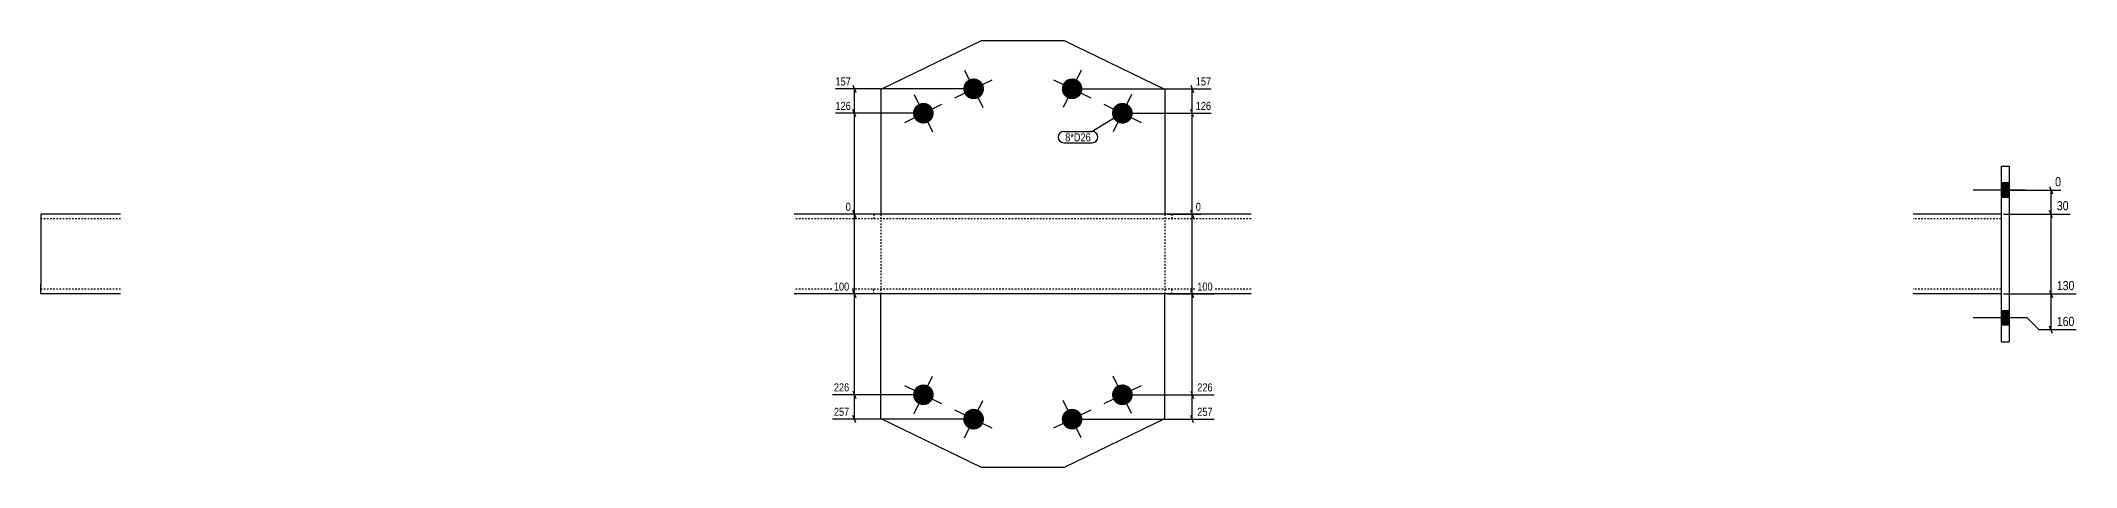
# Model space of a CAD drawing. Header units: millimetres. Extents: x 7 to 24444, y 5 to 856.
# Drawn here: x 8495 to 11044, y 7 to 542 of the extents above; entities that cross this region are included whole.
import ezdxf

# ---------------------------------------------------------------- set-up
doc = ezdxf.new("R2010")
doc.units = ezdxf.units.MM
doc.linetypes.add('DXK_LINE_DOT2', pattern=[3.9198, 1.9599, -1.9599])
for name, color, linetype in [('MÅLSÆTNING', 7, 'Continuous'), ('STÅL', 7, 'Continuous'), ('TEKST', 7, 'Continuous')]:
    doc.layers.add(name, color=color, linetype=linetype)
doc.styles.add('Arial Narrow', font='ARIALN.TTF', dxfattribs={"height": 0.2})

msp = doc.modelspace()

# ---------------------------------------------------------------- hatches: boundary and pattern name
at = {"layer": 'STÅL', "linetype": 'Continuous'}
for points in [[(9675, 487.1, -1), (9651.6, 475.7, -1)], [(9798.3, 475.7, -1), (9775, 487.1, -1)], [(9612, 456.5, -1), (9588.7, 445.1, -1)], [(9861.3, 445.1, -1), (9837.9, 456.5, -1)], [(10950, 363.4), (10950, 345.4), (10960, 345.4), (10960, 363.4)], [(10950, 363.4), (10950, 345.4), (10960, 345.4), (10960, 363.4)], [(10950, 203.4), (10950, 185.4), (10960, 185.4), (10960, 203.4)], [(10950, 203.4), (10950, 185.4), (10960, 185.4), (10960, 203.4)], [(9588.7, 103.7, -1), (9612, 92.4, -1)], [(9837.9, 92.4, -1), (9861.3, 103.7, -1)], [(9651.6, 73.2, -1), (9675, 61.8, -1)], [(9775, 61.8, -1), (9798.3, 73.2, -1)]]:
    msp.add_hatch(color=96, dxfattribs=at).paths.add_polyline_path(points)

# ---------------------------------------------------------------- linework, layer by layer
at = {"layer": 'MÅLSÆTNING', "color": 7, "linetype": 'Continuous'}
for p, q in [((9512.2, 485.9), (9515.8, 476.9)), ((9935.2, 485.9), (9938.8, 476.9)), ((9660.3, 481.4), (9490.3, 481.4)), ((9514, 450.8), (9514, 481.4)), ((9789.6, 481.4), (9960.7, 481.4)), ((9937, 450.8), (9937, 481.4)), ((9597.3, 450.8), (9490.3, 450.8)), ((9597.3, 450.8), (9490.3, 450.8)), ((9515.8, 446.3), (9512.2, 455.3)), ((9515.8, 446.3), (9512.2, 455.3)), ((9852.6, 450.8), (9960.7, 450.8)), ((9852.6, 450.8), (9960.7, 450.8)), ((9938.8, 446.3), (9935.2, 455.3)), ((9938.8, 446.3), (9935.2, 455.3)), ((11010.8, 358.9), (11014.4, 349.9)), ((10953, 354.4), (11025, 354.4)), ((11012.6, 324.4), (11012.6, 354.4)), ((9544, 324.4), (9503.1, 324.4)), ((9515.8, 319.9), (9512.2, 328.9)), ((9905.9, 324.4), (9947.9, 324.4)), ((9938.8, 319.9), (9935.2, 328.9)), ((9937, 224.4), (9937, 324.4)), ((10953, 324.4), (11036.7, 324.4)), ((10953, 324.4), (11036.7, 324.4)), ((11014.4, 319.9), (11010.8, 328.9)), ((11014.4, 319.9), (11010.8, 328.9)), ((11012.6, 224.4), (11012.6, 324.4)), ((9544, 224.4), (9486.4, 224.4)), ((9515.8, 219.9), (9512.2, 228.9)), ((9514, 98.1), (9514, 224.4)), ((9905.9, 224.4), (9964.6, 224.4)), ((9905.9, 224.4), (9964.6, 224.4)), ((9935.2, 228.9), (9938.8, 219.9)), ((9938.8, 219.9), (9935.2, 228.9)), ((9937, 98.1), (9937, 224.4)), ((10953, 224.4), (11044, 224.4)), ((10953, 224.4), (11044, 224.4)), ((11010.8, 228.9), (11014.4, 219.9)), ((11010.8, 228.9), (11014.4, 219.9)), ((11012.6, 179.4), (11012.6, 224.4)), ((10982.6, 194.4), (10953, 194.4)), ((10997.6, 179.4), (10982.6, 194.4)), ((11044, 179.4), (10997.6, 179.4)), ((11014.4, 174.9), (11010.8, 183.9)), ((9512.2, 102.6), (9515.8, 93.6)), ((9512.2, 102.6), (9515.8, 93.6)), ((9935.2, 102.6), (9938.8, 93.6)), ((9935.2, 102.6), (9938.8, 93.6)), ((9597.3, 98.1), (9486.4, 98.1)), ((9597.3, 98.1), (9486.4, 98.1)), ((9514, 67.5), (9514, 98.1)), ((9852.6, 98.1), (9964.6, 98.1)), ((9852.6, 98.1), (9964.6, 98.1)), ((9937, 67.5), (9937, 98.1)), ((9660.3, 67.5), (9486.4, 67.5)), ((9515.8, 63), (9512.2, 72)), ((9789.6, 67.5), (9964.6, 67.5)), ((9938.8, 63), (9935.2, 72))]:
    msp.add_line(p, q, dxfattribs=at)
at = {"layer": 'STÅL', "color": 2, "linetype": 'Continuous'}
for p, q in [((9672.9, 541.7), (9547, 480.5)), ((9777, 541.7), (9672.9, 541.7)), ((9902.9, 480.5), (9777, 541.7)), ((9547, 480.5), (9547, 324.4)), ((9902.9, 480.5), (9902.9, 324.4)), ((10950, 384.4), (10950, 164.4)), ((10950, 384.4), (10960, 384.4)), ((10960, 384.4), (10960, 164.4)), ((8595, 324.4), (8495, 324.4)), ((8495, 324.4), (8495, 312.4)), ((8495, 312.4), (8495, 236.4)), ((10010.8, 324.4), (9438.5, 324.4)), ((10950, 324.4), (10840, 324.4)), ((8495, 225.4), (8495, 236.4)), ((8495, 224.4), (8495, 225.4)), ((8595, 224.4), (8495, 224.4)), ((10010.8, 224.4), (9438.5, 224.4)), ((9547, 68.4), (9547, 224.4)), ((9902.9, 68.4), (9902.9, 224.4)), ((10950, 224.4), (10840, 224.4)), ((10950, 164.4), (10960, 164.4)), ((9547, 68.4), (9672.9, 7.2)), ((9777, 7.2), (9902.9, 68.4)), ((9672.9, 7.2), (9777, 7.2))]:
    msp.add_line(p, q, dxfattribs=at)
at = {"layer": 'STÅL', "color": 96, "linetype": 'Continuous'}
for p, q in [((9639.9, 470), (9686.7, 492.8)), ((9651.9, 504.8), (9674.7, 458)), ((9763.3, 492.8), (9810, 470)), ((9798, 504.8), (9775.3, 458)), ((9577, 439.4), (9623.7, 462.2)), ((9589, 474.2), (9611.7, 427.4)), ((9826.2, 462.2), (9873, 439.4)), ((9861, 474.2), (9838.2, 427.4)), ((10960, 363.4), (10950, 363.4)), ((10960, 363.4), (10950, 363.4)), ((10980.2, 354.4), (10915.2, 354.4)), ((10980.2, 354.4), (10915.2, 354.4)), ((10960, 345.4), (10950, 345.4)), ((10960, 345.4), (10950, 345.4)), ((10980.2, 194.4), (10915.2, 194.4)), ((10980.2, 194.4), (10915.2, 194.4)), ((10960, 203.4), (10950, 203.4)), ((10960, 203.4), (10950, 203.4)), ((10960, 185.4), (10950, 185.4)), ((10960, 185.4), (10950, 185.4)), ((9623.7, 86.7), (9577, 109.4)), ((9589, 74.7), (9611.7, 121.5)), ((9873, 109.4), (9826.2, 86.7)), ((9861, 74.7), (9838.2, 121.5)), ((9686.7, 56.1), (9639.9, 78.8)), ((9651.9, 44.1), (9674.7, 90.9)), ((9810, 78.8), (9763.3, 56.1)), ((9798, 44.1), (9775.3, 90.9))]:
    msp.add_line(p, q, dxfattribs=at)
at = {"layer": 'STÅL', "color": 7, "linetype": 'DXK_LINE_DOT2'}
for p, q in [((8495, 324.4), (8495, 323.5)), ((8495, 323.5), (8495, 320.9)), ((8595, 318.4), (8495, 318.4)), ((10010.8, 318.4), (9438.5, 318.4)), ((9538.5, 324.4), (9538.5, 318.4)), ((9547, 324.4), (9547, 224.4)), ((9902.9, 324.4), (9902.9, 224.4)), ((9911.4, 324.4), (9911.4, 318.4)), ((10950, 318.4), (10840, 318.4)), ((10950, 324.4), (10950, 224.4)), ((8495, 236.4), (8495, 231.8)), ((8495, 231.8), (8495, 230.9)), ((8495, 230.9), (8495, 230.4)), ((8595, 230.4), (8495, 230.4)), ((8495, 230.4), (8495, 228)), ((10010.8, 230.4), (9438.5, 230.4)), ((9538.5, 224.4), (9538.5, 230.4)), ((9911.4, 224.4), (9911.4, 230.4)), ((10950, 230.4), (10840, 230.4))]:
    msp.add_line(p, q, dxfattribs=at)

# ---------------------------------------------------------------- wipeouts: each hides what was drawn before it
at = {"color": 0}
msp.add_wipeout([(9810, 415.6), (9810, 426.1), (9778, 426.1), (9778, 415.6)], dxfattribs=at).dxf.layer = 'TEKST'

# ---------------------------------------------------------------- next in the draw order: wipeouts: each hides what was drawn before it
at = {"color": 0, "linetype": 'Continuous'}
for points in [[(9511.6, 483.5), (9511.6, 498.2), (9488.2, 498.2), (9488.2, 483.5)], [(9962.8, 483.5), (9962.8, 498.2), (9939.4, 498.2), (9939.4, 483.5)], [(11027.4, 356.8), (11027.4, 373.6), (11015.3, 373.6), (11015.3, 356.8)], [(9950, 326.5), (9950, 341.2), (9939.4, 341.2), (9939.4, 326.5)], [(11036.9, 326.8), (11036.9, 343.6), (11017.5, 343.6), (11017.5, 326.8)], [(9509.6, 226.5), (9509.6, 241.2), (9486.2, 241.2), (9486.2, 226.5)], [(9964.7, 226.5), (9964.7, 241.2), (9941.3, 241.2), (9941.3, 226.5)], [(11044.2, 226.8), (11044.2, 243.6), (11017.5, 243.6), (11017.5, 226.8)], [(11044.2, 181.8), (11044.2, 198.6), (11017.5, 198.6), (11017.5, 181.8)], [(9509.6, 100.2), (9509.6, 114.9), (9486.2, 114.9), (9486.2, 100.2)], [(9964.7, 100.2), (9964.7, 114.9), (9941.3, 114.9), (9941.3, 100.2)], [(9509.6, 69.6), (9509.6, 84.3), (9486.2, 84.3), (9486.2, 69.6)], [(9964.7, 69.6), (9964.7, 84.3), (9941.3, 84.3), (9941.3, 69.6)]]:
    msp.add_wipeout(points, dxfattribs=at).dxf.layer = 'MÅLSÆTNING'
at = {"color": 0}
msp.add_wipeout([(9810, 415.6), (9810, 426.1), (9778, 426.1), (9778, 415.6)], dxfattribs=at).dxf.layer = 'TEKST'

# ---------------------------------------------------------------- next in the draw order: linework, layer by layer
at = {"layer": 'MÅLSÆTNING', "color": 7, "linetype": 'Continuous'}
for p, q in [((9937, 324.4), (9937, 450.8)), ((9514, 224.4), (9514, 324.4)), ((9905.9, 324.4), (9947.9, 324.4)), ((9935.2, 328.9), (9938.8, 319.9)), ((9544, 224.4), (9486.4, 224.4)), ((9512.2, 228.9), (9515.8, 219.9))]:
    msp.add_line(p, q, dxfattribs=at)
at = {"layer": 'TEKST', "color": 7, "linetype": 'Continuous'}
for p, q in [((9849.6, 450.8), (9811.8, 427.9)), ((9776.2, 427.9), (9811.8, 427.9)), ((9776.2, 413.8), (9811.8, 413.8))]:
    msp.add_line(p, q, dxfattribs=at)
for centre, start, end in [((9776.2, 420.9), 90, 270), ((9811.8, 420.9), 270, 90)]:
    msp.add_arc(centre, 7.05, start, end, dxfattribs=at)

# ---------------------------------------------------------------- next in the draw order: texts
at = {"layer": 'MÅLSÆTNING', "color": 3, "linetype": 'Continuous', "style": 'Arial Narrow'}
for s, height, p in [('157', 10.02, (9490.3, 485.6)), ('157', 10.02, (9941.5, 485.6)), ('0', 11.5, (11017.7, 359.2)), ('0', 10, (9941.5, 328.6)), ('30', 11.45, (11019.9, 329.2)), ('100', 10.02, (9488.3, 228.6)), ('100', 10.02, (9943.4, 228.6)), ('130', 11.45, (11019.9, 229.2)), ('160', 11.45, (11019.9, 184.2)), ('226', 10.02, (9488.3, 102.3)), ('226', 10.02, (9943.4, 102.3)), ('257', 10.02, (9488.3, 71.7)), ('257', 10.02, (9943.4, 71.7))]:
    msp.add_text(s, height=height, dxfattribs=at).set_placement(p)
at = {"layer": 'TEKST', "color": 3, "style": 'Arial Narrow'}
msp.add_text('8*D26', height=10.02, dxfattribs=at).set_placement((9778, 415.6))

# ---------------------------------------------------------------- next in the draw order: wipeouts: each hides what was drawn before it
at = {"color": 0, "linetype": 'Continuous'}
for points in [[(9962.8, 452.9), (9962.8, 467.6), (9939.4, 467.6), (9939.4, 452.9)], [(9511.6, 326.5), (9511.6, 341.2), (9501, 341.2), (9501, 326.5)]]:
    msp.add_wipeout(points, dxfattribs=at).dxf.layer = 'MÅLSÆTNING'

# ---------------------------------------------------------------- next in the draw order: linework, layer by layer
at = {"layer": 'MÅLSÆTNING', "color": 7, "linetype": 'Continuous'}
for p, q in [((9514, 324.4), (9514, 450.8)), ((9544, 324.4), (9503.1, 324.4)), ((9512.2, 328.9), (9515.8, 319.9))]:
    msp.add_line(p, q, dxfattribs=at)

# ---------------------------------------------------------------- next in the draw order: texts
at = {"layer": 'MÅLSÆTNING', "color": 3, "linetype": 'Continuous', "style": 'Arial Narrow'}
for s, height, p in [('126', 10.02, (9941.5, 455)), ('0', 10, (9503.1, 328.6))]:
    msp.add_text(s, height=height, dxfattribs=at).set_placement(p)

# ---------------------------------------------------------------- next in the draw order: wipeouts: each hides what was drawn before it
at = {"color": 0, "linetype": 'Continuous'}
msp.add_wipeout([(9511.6, 452.9), (9511.6, 467.6), (9488.2, 467.6), (9488.2, 452.9)], dxfattribs=at).dxf.layer = 'MÅLSÆTNING'

# ---------------------------------------------------------------- next in the draw order: texts
at = {"layer": 'MÅLSÆTNING', "color": 3, "linetype": 'Continuous', "style": 'Arial Narrow'}
msp.add_text('126', height=10.02, dxfattribs=at).set_placement((9490.3, 455))

doc.saveas('drawing.dxf')
